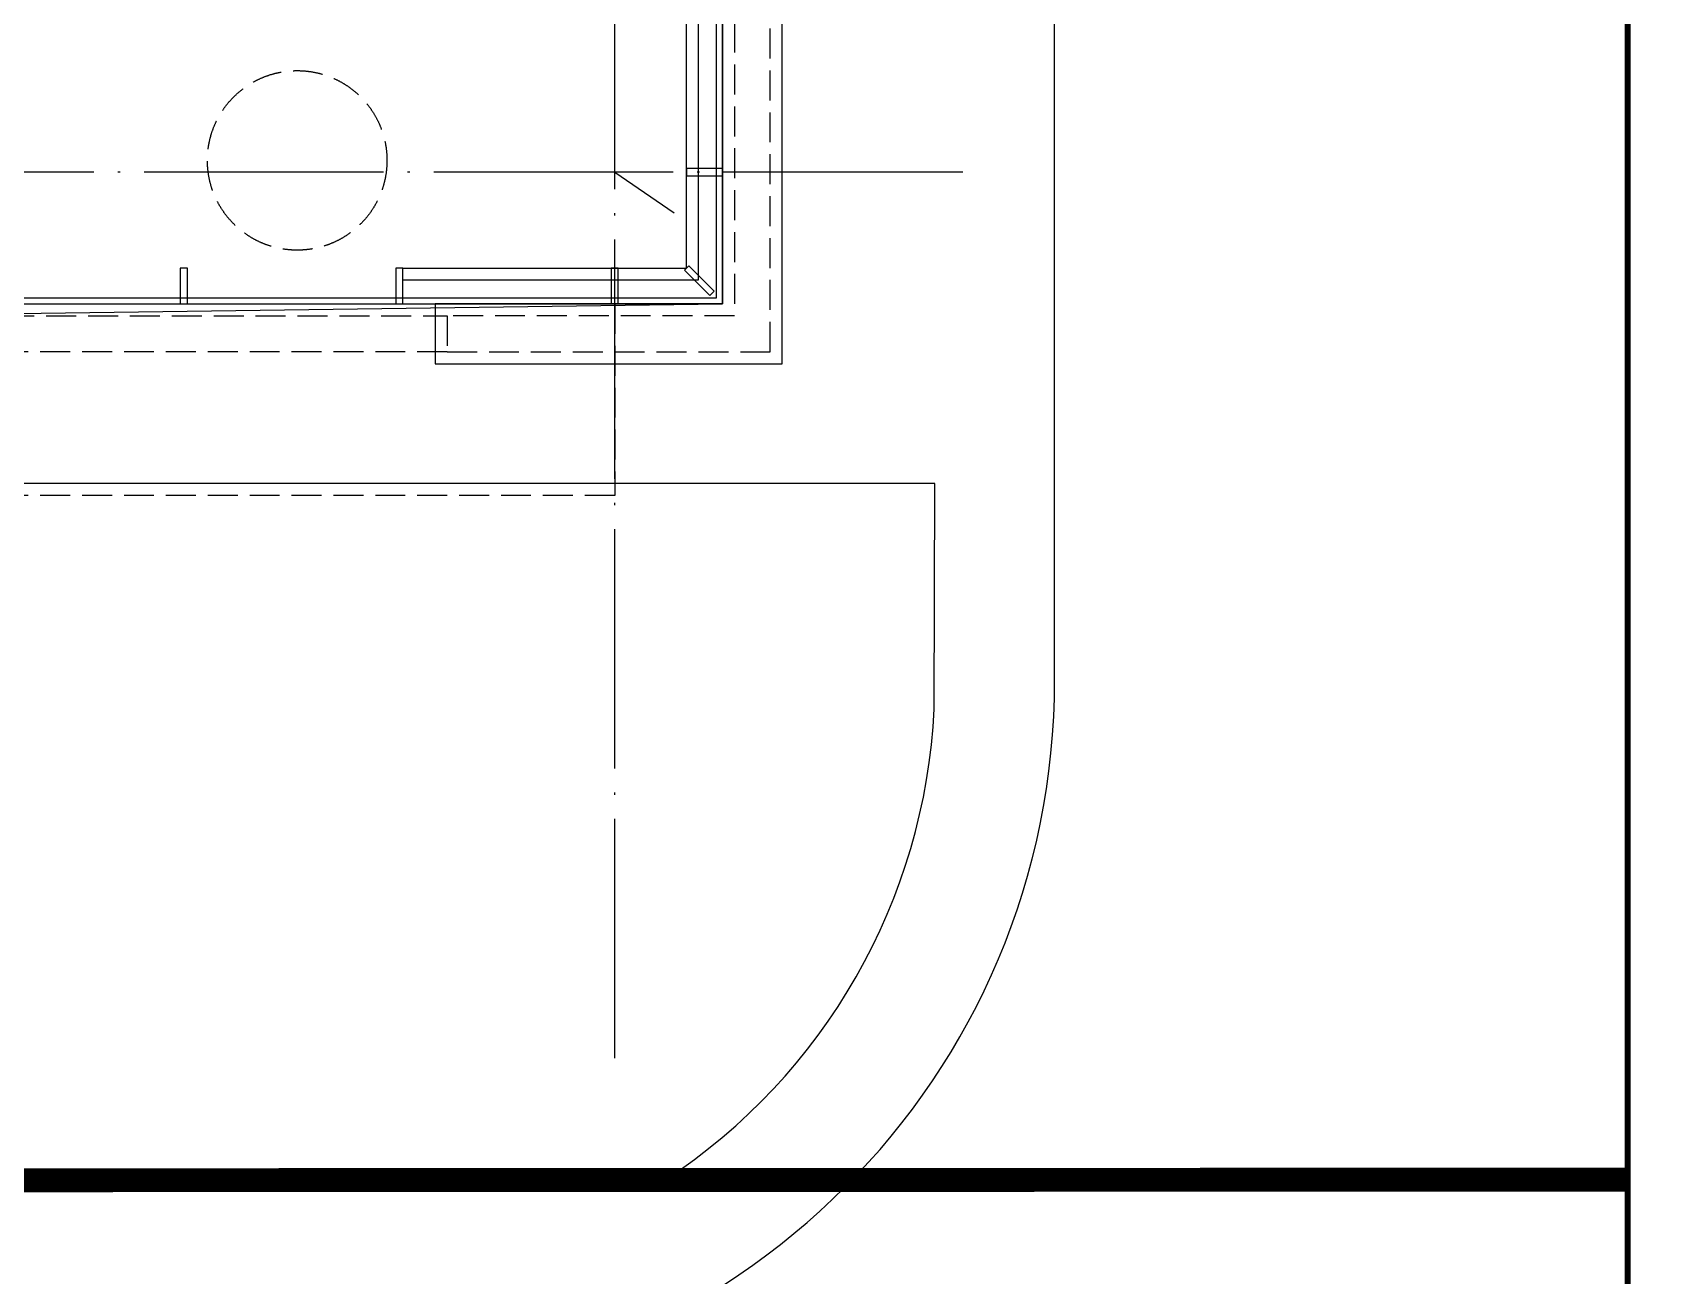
# Model space of a CAD drawing. Extents: x -777745 to 647905, y -207485 to 303235.
# Drawn here: x 52634 to 66139, y -9218 to 1169 of the extents above; entities that cross this region are included whole.
import ezdxf

# ---------------------------------------------------------------- set-up
doc = ezdxf.new("R2010")
doc.units = 0
doc.header["$LTSCALE"] = 1000
for name, pattern in [('X-104 13#平面$0$ACAD_ISO04W100', [30, 24, -3, 0, -3]), ('X-104 13#平面$0$DASH', [0.35, 0.25, -0.1]), ('X-104 13#平面$0$DOTE', [2.42, 2, -0.2, 0.02, -0.2])]:
    doc.linetypes.add(name, pattern=pattern)
doc.layers.get('0').update_dxf_attribs({"linetype": 'CONTINUOUS'})
doc.layers.get('Defpoints').update_dxf_attribs({"linetype": 'CONTINUOUS'})
for name, color, linetype in [('00-防烟分区', 4, 'CONTINUOUS'), ('13#楼幕墙$1$A-C_幕墙龙骨', 133, 'CONTINUOUS'), ('13#楼幕墙$1$A-C_玻璃幕墙', 140, 'CONTINUOUS'), ('X-104 13#平面$0$A-C_玻璃幕墙', 140, 'CONTINUOUS'), ('X-104 13#平面$0$A-I_卫-洁具', 241, 'CONTINUOUS'), ('X-104 13#平面$0$A-O_散水', 134, 'CONTINUOUS'), ('X-104 13#平面$0$A-TECH_水', 3, 'CONTINUOUS'), ('X-104 13#平面$0$A-TECH_结构', 21, 'CONTINUOUS'), ('X-104 13#平面$0$A_AXIS-轴线', 36, 'X-104 13#平面$0$DOTE'), ('X-104 13#平面$0$M-用地 红线', 20, 'X-104 13#平面$0$ACAD_ISO04W100'), ('X-104 13#平面$0$M-绿化 首层轮廓', 197, 'CONTINUOUS'), ('X-104 13#平面$0$M-道路 边线', 151, 'CONTINUOUS')]:
    doc.layers.add(name, color=color, linetype=linetype)

# ---------------------------------------------------------------- blocks, each defined once
blk = doc.blocks.new('图签信息')
at = {"const_width": 0.5}
blk.add_lwpolyline([(-65, 0), (0, 0), (0, 500.5), (-65, 500.5)], close=True, dxfattribs=at)
blk = doc.blocks.new('图签-A1')
at = {"color": 2}
blk.add_blockref('图签信息', (0, 0), dxfattribs=at)
blk = doc.blocks.new('图框-A1')
at = {"const_width": 0.5}
blk.add_lwpolyline([(766, 584), (25, 584), (25, 10), (766, 10)], close=True, dxfattribs=at)
blk = doc.blocks.new('X-104 13#平面$0$轴网')
at = {"layer": 'X-104 13#平面$0$A_AXIS-轴线', "linetype": 'X-104 13#平面$0$DOTE'}
for p, q in [((57500, -7401), (57500, 24620)), ((60408, 0), (-2925, 0))]:
    blk.add_line(p, q, dxfattribs=at)
blk = doc.blocks.new('13#楼幕墙$1$A$C7A413A1D')
blk.add_lwpolyline([(-70, -300), (-10, -300), (-10, 0), (-70, 0)], close=True)
blk = doc.blocks.new('13#楼幕墙')
at = {"layer": '13#楼幕墙$1$A-C_幕墙龙骨'}
blk.add_lwpolyline([(58118, -782), (58082, -818), (58294, -1030), (58330, -994)], close=True, dxfattribs=at)
at = {"layer": '13#楼幕墙$1$A-C_玻璃幕墙'}
for p, q in [((58100, -800), (58100, 18820)), ((58200, -900), (58200, 10770)), ((58350, -1050), (58350, 10770)), ((55730, -800), (58100, -800)), ((55730, -900), (58200, -900)), ((55730, -1050), (58350, -1050))]:
    blk.add_line(p, q, dxfattribs=at)
blk.add_lwpolyline([(4493, 15500), (-900, 15500), (-900, -1700), (22100, -1700), (22100, -1100), (58400, -1100), (58400, 18960), (53293, 23245), (37800, 14300), (37800, 10200), (12500, 10200), (4493, 15500)], dxfattribs=at)
at = {"layer": '13#楼幕墙$1$A-C_幕墙龙骨', "rotation": 90}
blk.add_blockref('13#楼幕墙$1$A$C7A413A1D', (58100, 40), dxfattribs=at)
at = {"layer": '13#楼幕墙$1$A-C_幕墙龙骨'}
for p in [(53940, -800), (55740, -800), (57540, -800)]:
    blk.add_blockref('13#楼幕墙$1$A$C7A413A1D', p, dxfattribs=at)
blk = doc.blocks.new('X-104 13#平面$0$A$C55540B70')
at = {"layer": 'X-104 13#平面$0$A-TECH_水'}
blk.add_lwpolyline([(0, 0), (496, -338)], dxfattribs=at)
blk = doc.blocks.new('X-104 13#平面$0$A$C0BB3323F')
at = {"layer": 'Defpoints'}
blk.add_lwpolyline([(59300, 600), (59300, 20660), (54205, 24935), (38700, 16000), (38700, 11900), (13400, 11900), (5393, 17200), (0, 17200), (0, 0), (23000, 0), (23000, 600)], close=True, dxfattribs=at)
at = {"layer": 'X-104 13#平面$0$M-用地 红线', "ltscale": 0.05, "const_width": 200}
blk.add_lwpolyline([(-7235, -1505), (-2249, -6741), (66865, -6716)], dxfattribs=at)
at = {"layer": 'X-104 13#平面$0$M-绿化 首层轮廓'}
for p, q in [((61076, -900), (24200, -900)), ((61070, -2786), (61076, -900)), ((-2249, -6741), (58823, -6719))]:
    blk.add_line(p, q, dxfattribs=at)
blk.add_arc((56076, -2541), 5000, 303.3233, 357.2011, dxfattribs=at)
at = {"layer": 'X-104 13#平面$0$M-道路 边线', "ltscale": 0.5}
blk.add_line((62076, -2539), (62069, 17786), dxfattribs=at)
blk.add_arc((56076, -2541), 6000, 270.0977, 0.0204, dxfattribs=at)
blk = doc.blocks.new('X-104 13#平面')
at = {"layer": 'X-104 13#平面$0$A-C_玻璃幕墙', "linetype": 'X-104 13#平面$0$DASH'}
blk.add_lwpolyline([(57500, -1100), (57500, -2700), (50300, -2700), (50300, -1100)], dxfattribs=at)
at = {"layer": 'X-104 13#平面$0$A-I_卫-洁具', "linetype": 'X-104 13#平面$0$DASH'}
blk.add_circle((54847, 99), 750, dxfattribs=at)
at = {"layer": 'X-104 13#平面$0$A-O_散水', "linetype": 'X-104 13#平面$0$DASH'}
for p, q in [((51700, -1200), (56100, -1200)), ((56100, -1500), (51700, -1500))]:
    blk.add_line(p, q, dxfattribs=at)
at = {"layer": 'X-104 13#平面$0$A-O_散水'}
blk.add_lwpolyline([(58400, 10350), (58400, -1100), (56000, -1100), (56000, -1600), (58900, -1600), (58900, 10350)], dxfattribs=at)
at = {"layer": 'X-104 13#平面$0$A-O_散水', "linetype": 'X-104 13#平面$0$DASH'}
blk.add_lwpolyline([(58500, 10350), (58500, -1200), (56100, -1200), (56100, -1500), (58800, -1500), (58800, 10350)], dxfattribs=at)
at = {"layer": 'X-104 13#平面$0$A-TECH_结构'}
blk.add_lwpolyline([(58350, -1050), (58350, 18937), (53288, 23184), (37850, 14271), (37850, 10150), (12485, 10150), (4478, 15450), (-850, 15450), (-850, -1650), (22050, -1650), (22050, -1050)], close=True, dxfattribs=at)
at = {"xscale": 100, "yscale": 100, "zscale": 100}
for name, p in [('图框-A1', (-10635, -20285)), ('图签-A1', (72465, -19285))]:
    blk.add_blockref(name, p, dxfattribs=at)
for name, p in [('X-104 13#平面$0$A$C0BB3323F', (-900, -1700)), ('X-104 13#平面$0$轴网', (0, 0)), ('X-104 13#平面$0$A$C55540B70', (57500, 0))]:
    blk.add_blockref(name, p)
at = {"layer": 'X-104 13#平面$0$A-TECH_结构'}
blk.add_blockref('13#楼幕墙', (0, 0), dxfattribs=at)

msp = doc.modelspace()

# ---------------------------------------------------------------- linework, layer by layer
msp.add_lwpolyline([(-900, -1700), (21800, -2200), (21800, -1600), (58400, -1100), (58400, 18960), (53305, 23235), (37800, 14300), (37800, 10200), (12500, 10200), (4300, 15500), (-900, 15500), (-900, -1700)])

# ---------------------------------------------------------------- block references
at = {"layer": '00-防烟分区'}
msp.add_blockref('X-104 13#平面', (0, 0), dxfattribs=at)

doc.saveas('drawing.dxf')
